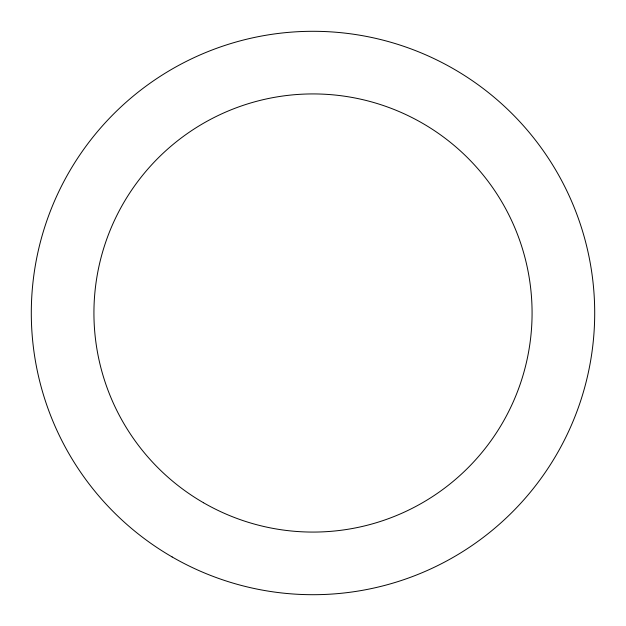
<?xml version="1.0" encoding="UTF-8"?>
<svg xmlns="http://www.w3.org/2000/svg" width="626" height="626" viewBox="0 0 626 626"><rect width="100%" height="100%" fill="white"/><g stroke="black" fill="none" stroke-linecap="round" stroke-linejoin="round"><path stroke-width="0.94" d="M203.466 502.725A219.077 219.077 0 0 0 532.077 313A219.077 219.077 0 0 0 203.466 123.275A219.077 219.077 0 0 0 203.466 502.725M172.15 556.96A281.7 281.7 0 0 0 594.7 313A281.7 281.7 0 0 0 172.15 69.04A281.7 281.7 0 0 0 172.15 556.96"/></g></svg>
